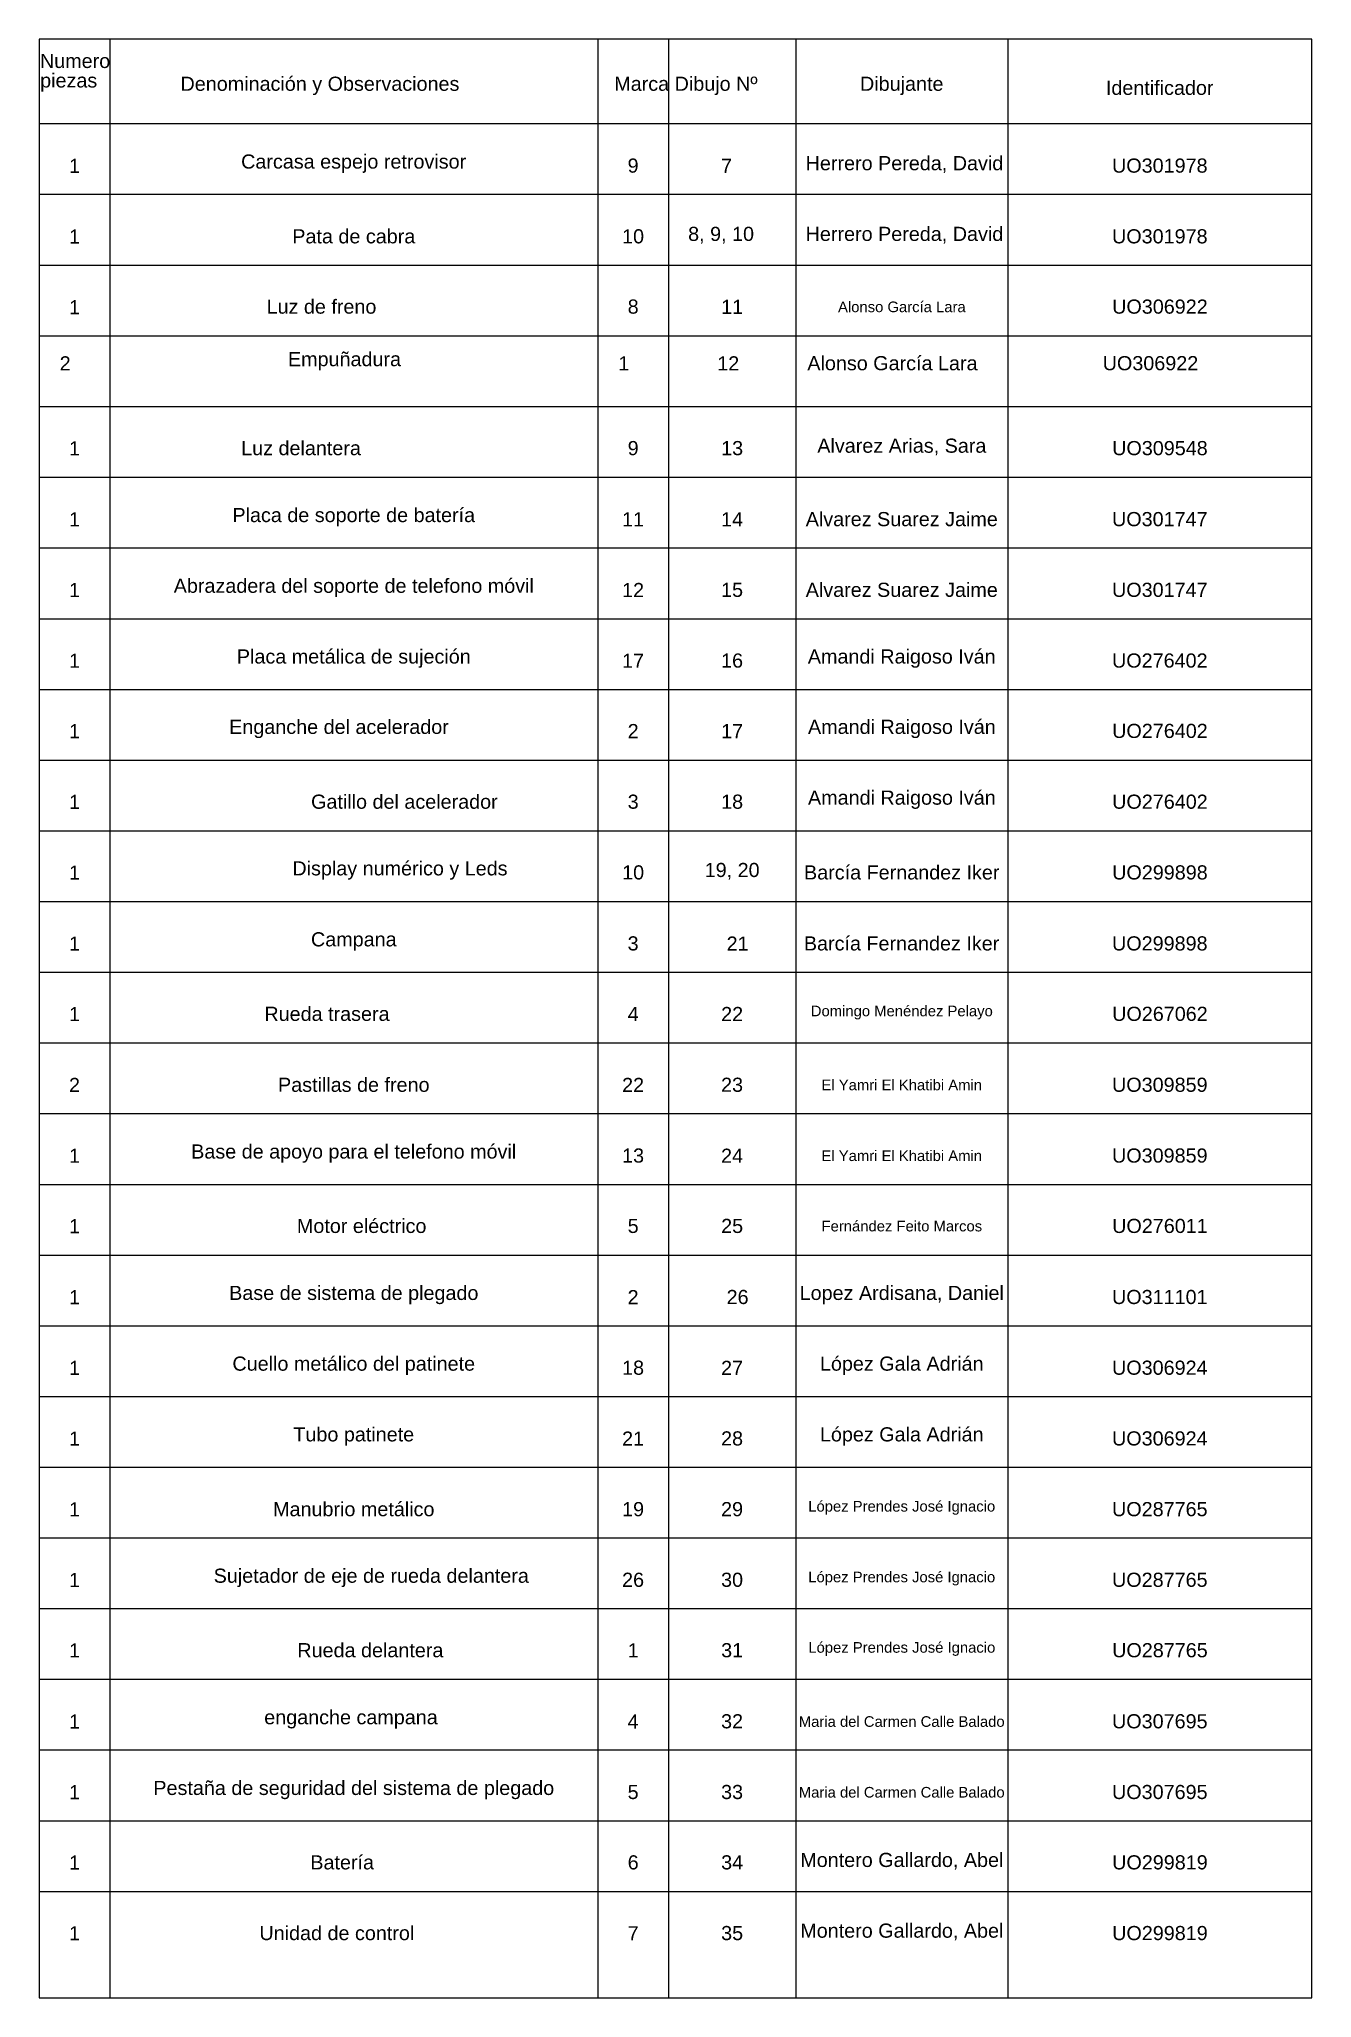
# Paper-space layout 'Presentación1' of a CAD drawing. Header units: millimetres. Extents: x 20 to 200, y 10 to 287.
import ezdxf

# ---------------------------------------------------------------- set-up
doc = ezdxf.new("R2010")
doc.units = ezdxf.units.MM
for name, color, linetype in [('PDF2_Texto', 7, 'Continuous'), ('PDF_0', 7, 'Continuous'), ('PDF_Texto', 7, 'Continuous')]:
    doc.layers.add(name, color=color, linetype=linetype)
doc.styles.add('PDF Arial', font='arial.ttf')

psp = doc.layouts.new('Presentación1')

# ---------------------------------------------------------------- linework, layer by layer
at = {"layer": 'PDF_0', "lineweight": 25}
psp.add_lwpolyline([(20, 10), (199.99, 10), (199.99, 286.98), (20, 286.98)], close=True, dxfattribs=at)
at = {"layer": 'PDF_0', "lineweight": 0}
psp.add_lwpolyline([(20, 10), (199.99, 10), (199.99, 286.98), (20, 286.98)], close=True, dxfattribs=at)
at = {"layer": 'PDF_0', "lineweight": 25}
for points in [[(29.99, 286.97), (29.99, 10.01)], [(99, 286.97), (99, 254.98), (99, 10.01)], [(109, 286.97), (109, 10.01)], [(126.99, 286.97), (126.99, 274.99), (126.99, 10.01)], [(156.99, 286.97), (156.99, 10.01)], [(199.98, 274.99), (20.01, 274.99)], [(199.98, 264.99), (20.01, 264.99)], [(199.98, 254.98), (20.01, 254.98)], [(199.98, 244.98), (20.01, 244.98)], [(199.98, 234.98), (20.01, 234.98)], [(199.98, 224.98), (20.01, 224.98)], [(199.98, 214.98), (20.01, 214.98)], [(199.98, 204.98), (20.01, 204.98)], [(199.98, 194.98), (20.01, 194.98)], [(199.98, 184.98), (20.01, 184.98)], [(199.98, 174.99), (20.01, 174.99)], [(199.98, 164.99), (20.01, 164.99)], [(199.98, 154.99), (20.01, 154.99)], [(199.98, 144.99), (20.01, 144.99)], [(199.98, 134.99), (20.01, 134.99)], [(199.98, 124.99), (20.01, 124.99)], [(199.98, 114.99), (20.01, 114.99)], [(199.98, 104.99), (20.01, 104.99)], [(199.98, 94.99), (20.01, 94.99)], [(199.98, 84.99), (20.01, 84.99)], [(199.98, 74.99), (20.01, 74.99)], [(199.98, 65), (20.01, 65)], [(199.98, 55), (20.01, 55)], [(199.98, 45), (20.01, 45)], [(199.98, 35), (20.01, 35)], [(199.98, 25), (20.01, 25)]]:
    psp.add_lwpolyline(points, dxfattribs=at)

# ---------------------------------------------------------------- texts
at = {"layer": 'PDF2_Texto', "attachment_point": 7, "style": 'PDF Arial'}
for s, insert, char_height in [('Luz de freno', (52.16, 248.13), 2), ('8', (103.23, 248.13), 2), ('11', (116.45, 248.13), 2), ('Alonso García Lara', (132.98, 248.35), 1.5), ('UO306922', (171.75, 248.13), 2), ('1', (24.23, 228.12), 2), ('Luz delantera', (48.57, 228.12), 2), ('9', (103.23, 228.12), 2), ('13', (116.45, 228.12), 2), ('Alvarez Arias, Sara', (130.05, 228.12), 2), ('UO309548', (171.75, 228.12), 2), ('1', (24.23, 188.13), 2), ('Enganche del acelerador', (46.87, 188.13), 2), ('2', (103.23, 188.13), 2), ('17', (116.45, 188.13), 2), ('Amandi Raigoso Iván', (128.73, 188.13), 2), ('UO276402', (171.75, 188.13), 2), ('1', (24.23, 178.12), 2), ('Gatillo del acelerador', (58.45, 178.12), 2), ('3', (103.23, 178.12), 2), ('18', (116.45, 178.12), 2), ('Amandi Raigoso Iván', (128.73, 178.12), 2), ('UO276402', (171.75, 178.12), 2), ('1', (24.23, 168.12), 2), ('Display numérico y Leds', (55.81, 168.12), 2), ('10', (102.45, 168.12), 2), ('19, 20', (114.12, 168.12), 2), ('Barcía Fernandez Iker', (128.17, 168.12), 2), ('UO299898', (171.75, 168.12), 2), ('1', (24.23, 148.12), 2), ('Rueda trasera ', (51.85, 148.12), 2), ('4', (103.23, 148.12), 2), ('22', (116.45, 148.12), 2), ('Domingo Menéndez Pelayo', (129.13, 148.35), 1.5), ('UO267062', (171.75, 148.12), 2), ('1', (24.23, 118.13), 2), ('Motor eléctrico', (56.45, 118.13), 2), ('5', (103.23, 118.13), 2), ('25', (116.45, 118.13), 2), ('Fernández Feito Marcos', (130.65, 118.36), 1.5), ('UO276011', (171.75, 118.13), 2), ('1', (24.23, 58.13), 2), ('1', (103.23, 58.13), 2), ('31', (116.45, 58.13), 2), ('López Prendes José Ignacio', (128.78, 58.35), 1.5), ('UO287765', (171.75, 58.13), 2), ('Montero Gallardo, Abel', (127.64, 28.13), 2), ('1', (24.23, 28.13), 2), ('Batería ', (58.35, 28.13), 2), ('6', (103.23, 28.13), 2), ('34', (116.45, 28.13), 2), ('UO299819', (171.75, 28.13), 2), ('1', (24.23, 18.13), 2), ('Unidad de control', (51.15, 18.13), 2), ('7', (103.23, 18.13), 2), ('35', (116.45, 18.13), 2), ('Montero Gallardo, Abel', (127.64, 18.13), 2), ('UO299819', (171.75, 18.13), 2)]:
    psp.add_mtext(s, dxfattribs=dict(at, insert=insert, char_height=char_height))
at = {"layer": 'PDF2_Texto', "insert": (56.51, 58.13), "char_height": 2, "width": 27.9125, "attachment_point": 7, "style": 'PDF Arial'}
psp.add_mtext('Rueda delantera', dxfattribs=at)
at = {"layer": 'PDF_Texto', "attachment_point": 7, "style": 'PDF Arial'}
for s, insert, char_height in [('Numero', (20.11, 282.87), 2), ('piezas', (20.14, 279.54), 2), ('Denominación y Observaciones', (39.99, 279.07), 1.9999), ('Marca Dibujo Nº', (101.33, 279.07), 1.9999), ('Dibujante', (136.09, 279.07), 2), ('Identificador', (170.86, 279.07), 1.9999), ('1', (24.22, 268.07), 2), ('Carcasa espejo retrovisor', (48.56, 268.07), 1.9999), ('9', (103.22, 268.07), 2), ('7', (116.44, 268.07), 2), ('Herrero Pereda, David', (128.4, 268.07), 1.9999), ('UO301978', (171.73, 268.07), 2), ('8, 9, 10', (111.78, 258.07), 2), ('Herrero Pereda, David', (128.4, 258.07), 1.9999), ('1', (24.22, 258.07), 2), ('Pata de cabra', (55.8, 258.07), 1.9999), ('10', (102.44, 258.07), 2), ('UO301978', (171.73, 258.07), 2), ('1', (24.22, 248.07), 2), ('2', (22.9, 240.13), 2), ('Empuñadura', (55.18, 240.13), 2), ('1', (101.9, 240.13), 2), ('12', (115.9, 240.13), 2), ('Alonso García Lara', (128.64, 240.13), 1.9999), ('UO306922', (170.41, 240.13), 2), ('1', (24.22, 218.08), 2), ('Placa de soporte de batería', (47.33, 218.08), 1.9999), ('11', (102.44, 218.08), 2), ('14', (116.44, 218.08), 2), ('Alvarez Suarez Jaime', (128.41, 218.08), 1.9999), ('UO301747', (171.73, 218.08), 2), ('Abrazadera del soporte de telefono móvil', (39.03, 208.08), 1.9999), ('1', (24.22, 208.08), 2), ('12', (102.44, 208.08), 2), ('15', (116.44, 208.08), 2), ('Alvarez Suarez Jaime', (128.41, 208.08), 1.9999), ('UO301747', (171.73, 208.08), 2), ('1', (24.22, 198.08), 2), ('Placa metálica de sujeción', (47.96, 198.08), 1.9999), ('17', (102.44, 198.08), 2), ('16', (116.44, 198.08), 2), ('Amandi Raigoso Iván', (128.71, 198.08), 1.9999), ('UO276402', (171.73, 198.08), 2), ('Campana', (58.44, 158.08), 2), ('1', (24.22, 158.08), 2), ('3', (103.22, 158.08), 2), ('21', (117.22, 158.08), 2), ('Barcía Fernandez Iker', (128.15, 158.08), 1.9999), ('UO299898', (171.73, 158.08), 2), ('2', (24.22, 138.09), 2), ('Pastillas de freno', (53.78, 138.09), 1.9999), ('22', (102.44, 138.09), 2), ('23', (116.44, 138.09), 2), ('El Yamri El Khatibi Amin', (130.64, 138.32), 1.4999), ('UO309859', (171.73, 138.09), 2), ('Base de apoyo para el telefono móvil', (41.5, 128.08), 1.9999), ('1', (24.22, 128.08), 2), ('13', (102.44, 128.08), 2), ('24', (116.44, 128.08), 2), ('El Yamri El Khatibi Amin', (130.64, 128.31), 1.4999), ('UO309859', (171.73, 128.08), 2), ('1', (24.22, 108.08), 2), ('Base de sistema de plegado', (46.87, 108.08), 1.9999), ('2', (103.22, 108.08), 2), ('26', (117.22, 108.08), 2), ('Lopez Ardisana, Daniel', (127.55, 108.08), 1.9999), ('UO311101', (171.73, 108.08), 2), ('1', (24.22, 98.08), 2), ('Cuello metálico del patinete', (47.33, 98.08), 1.9999), ('18', (102.44, 98.08), 2), ('27', (116.44, 98.08), 2), ('López Gala Adrián', (130.42, 98.08), 1.9999), ('UO306924', (171.73, 98.08), 2), ('1', (24.22, 88.08), 2), ('Tubo patinete', (55.95, 88.08), 1.9999), ('21', (102.44, 88.08), 2), ('28', (116.44, 88.08), 2), ('López Gala Adrián', (130.42, 88.08), 1.9999), ('UO306924', (171.73, 88.08), 2), ('López Prendes José Ignacio', (128.77, 78.31), 1.4999), ('1', (24.22, 78.08), 2), ('Manubrio metálico', (53.08, 78.08), 1.9999), ('19', (102.44, 78.08), 2), ('29', (116.44, 78.08), 2), ('UO287765', (171.73, 78.08), 2), ('1', (24.22, 68.09), 2), ('Sujetador de eje de rueda delantera', (44.68, 68.09), 1.9999), ('26', (102.44, 68.09), 2), ('30', (116.44, 68.09), 2), ('López Prendes José Ignacio', (128.77, 68.31), 1.4999), ('UO287765', (171.73, 68.09), 2), ('1', (24.22, 48.08), 2), ('enganche campana', (51.83, 48.08), 1.9999), ('4', (103.22, 48.08), 2), ('32', (116.44, 48.08), 2), ('Maria del Carmen Calle Balado', (127.43, 48.3), 1.4999), ('UO307695', (171.73, 48.08), 2), ('1', (24.22, 38.08), 2), ('Pestaña de seguridad del sistema de plegado', (36.15, 38.08), 1.9999), ('5', (103.22, 38.08), 2), ('33', (116.44, 38.08), 2), ('Maria del Carmen Calle Balado', (127.43, 38.3), 1.4999), ('UO307695', (171.73, 38.08), 2)]:
    psp.add_mtext(s, dxfattribs=dict(at, insert=insert, char_height=char_height))

doc.saveas('drawing.dxf')
